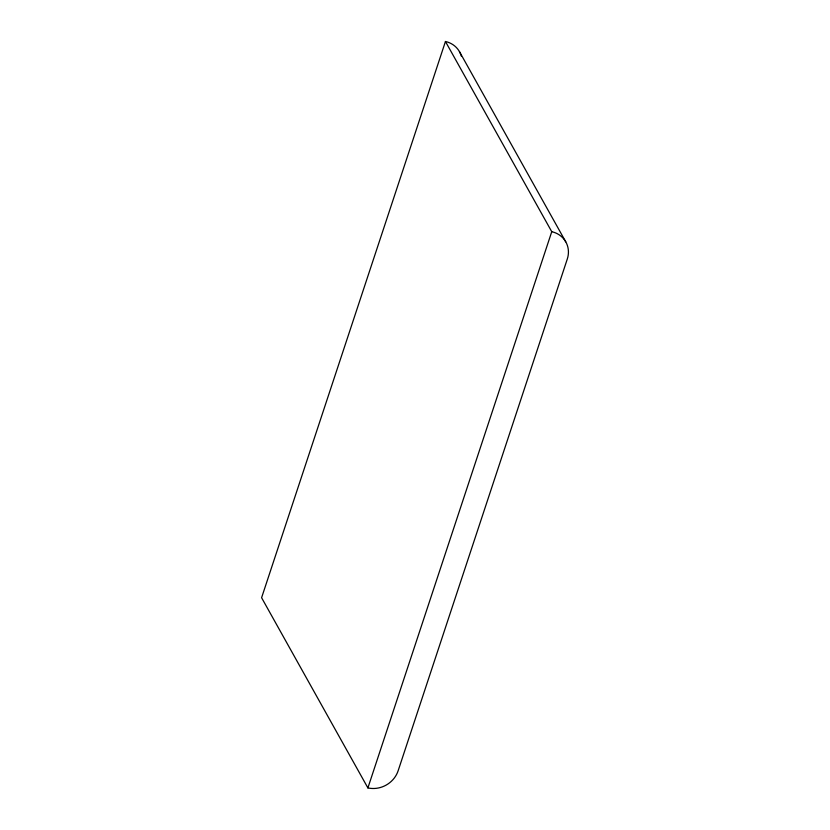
<?xml version="1.0" encoding="UTF-8"?>
<svg xmlns="http://www.w3.org/2000/svg" width="830" height="830" viewBox="0 0 830 830"><rect width="100%" height="100%" fill="white"/><g stroke="black" fill="none" stroke-linecap="round" stroke-linejoin="round"><path stroke-width="1.25" d="M445.451 41.5L261.595 597.725L367.898 787.919A24.755 22.763 -29.2 0 0 398.12 770.811L567.295 259.033A23.966 22.047 -29.2 0 0 551.753 231.695L445.451 41.5A23.966 22.047 -29.2 0 1 461.335 56.108M367.898 787.919L551.753 231.695M459.457 51.626L565.759 241.831"/></g></svg>
